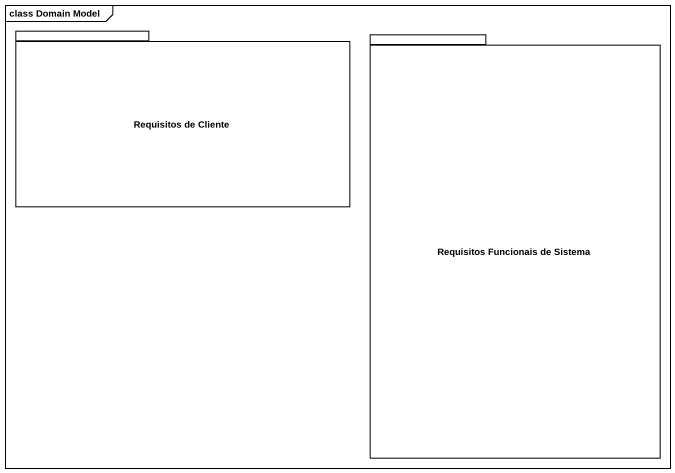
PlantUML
@startuml
mainframe class Domain Model
package "Requisitos de Cliente" as Requisitos_de_Cliente {
}
package "Requisitos Funcionais de Sistema" as Requisitos_Funcionais_de {
}
@enduml
